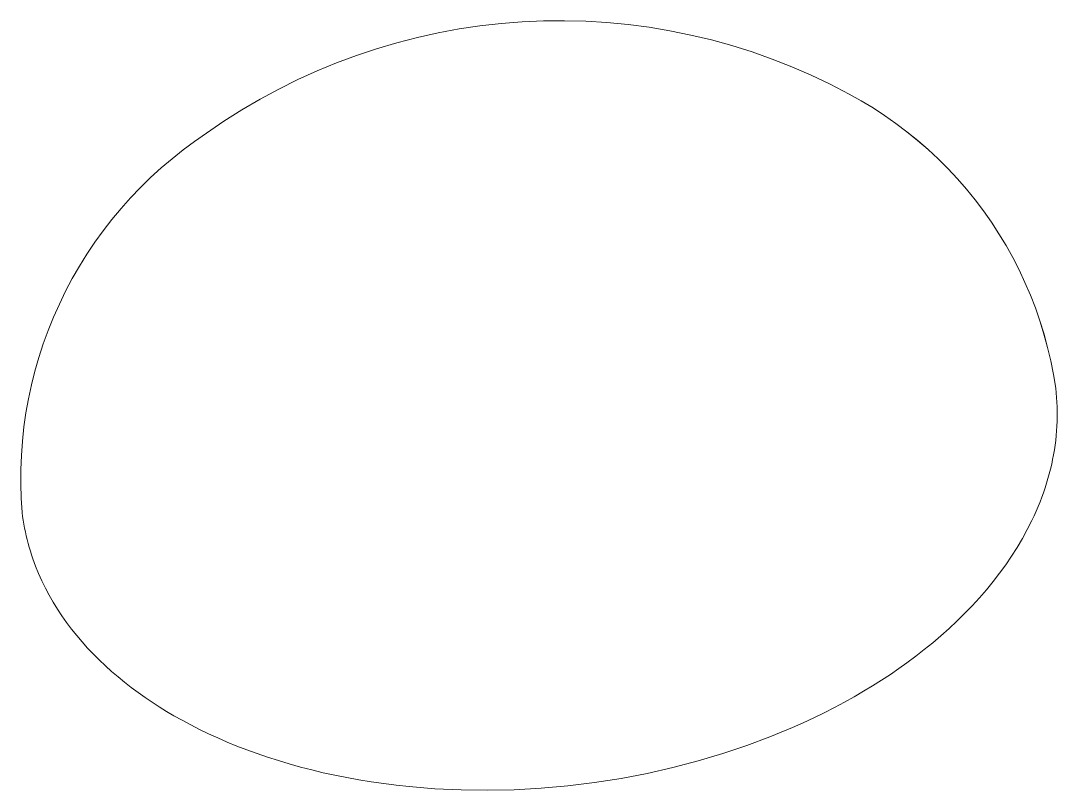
# Model space of a CAD drawing. Header units: millimetres. Extents: x -779 to 3049, y 55 to 2500.
# Drawn here: x 2549.1 to 2564.03, y 1975.14 to 1986.23 of the extents above; entities that cross this region are included whole.
import ezdxf

# ---------------------------------------------------------------- set-up
doc = ezdxf.new("R2010")
doc.units = ezdxf.units.MM
doc.layers.add('ZANO_R', color=7, linetype='Continuous', lineweight=0)

msp = doc.modelspace()

# ---------------------------------------------------------------- linework, layer by layer
at = {"layer": 'ZANO_R'}
for p, q in [((2555.114, 1986.05), (2555.414, 1986.106)), ((2555.114, 1986.05), (2555.414, 1986.106)), ((2555.414, 1986.106), (2555.716, 1986.151)), ((2555.414, 1986.106), (2555.716, 1986.151)), ((2555.716, 1986.151), (2556.02, 1986.185)), ((2555.716, 1986.151), (2556.02, 1986.185)), ((2556.02, 1986.185), (2556.324, 1986.209)), ((2556.02, 1986.185), (2556.324, 1986.209)), ((2556.324, 1986.209), (2556.63, 1986.222)), ((2556.324, 1986.209), (2556.63, 1986.222)), ((2556.63, 1986.222), (2556.935, 1986.225)), ((2556.63, 1986.222), (2556.935, 1986.225)), ((2556.935, 1986.225), (2557.24, 1986.217)), ((2556.935, 1986.225), (2557.24, 1986.217)), ((2557.24, 1986.217), (2557.545, 1986.199)), ((2557.24, 1986.217), (2557.545, 1986.199)), ((2557.545, 1986.199), (2557.849, 1986.169)), ((2557.545, 1986.199), (2557.849, 1986.169)), ((2557.849, 1986.169), (2558.152, 1986.13)), ((2557.849, 1986.169), (2558.152, 1986.13)), ((2558.152, 1986.13), (2558.454, 1986.079)), ((2558.152, 1986.13), (2558.454, 1986.079)), ((2554.52, 1985.908), (2554.816, 1985.984)), ((2554.52, 1985.908), (2554.816, 1985.984)), ((2554.816, 1985.984), (2555.114, 1986.05)), ((2554.816, 1985.984), (2555.114, 1986.05)), ((2558.454, 1986.079), (2558.753, 1986.019)), ((2558.454, 1986.079), (2558.753, 1986.019)), ((2558.753, 1986.019), (2559.05, 1985.948)), ((2558.753, 1986.019), (2559.05, 1985.948)), ((2553.937, 1985.725), (2554.227, 1985.822)), ((2553.937, 1985.725), (2554.227, 1985.822)), ((2554.227, 1985.822), (2554.52, 1985.908)), ((2554.227, 1985.822), (2554.52, 1985.908)), ((2559.05, 1985.948), (2559.344, 1985.866)), ((2559.05, 1985.948), (2559.344, 1985.866)), ((2559.344, 1985.866), (2559.636, 1985.775)), ((2559.344, 1985.866), (2559.636, 1985.775)), ((2553.651, 1985.618), (2553.937, 1985.725)), ((2553.651, 1985.618), (2553.937, 1985.725)), ((2559.636, 1985.775), (2559.924, 1985.673)), ((2559.636, 1985.775), (2559.924, 1985.673)), ((2559.924, 1985.673), (2560.208, 1985.561)), ((2559.924, 1985.673), (2560.208, 1985.561)), ((2553.369, 1985.502), (2553.651, 1985.618)), ((2553.369, 1985.502), (2553.651, 1985.618)), ((2560.208, 1985.561), (2560.489, 1985.44)), ((2560.208, 1985.561), (2560.489, 1985.44)), ((2552.817, 1985.24), (2553.09, 1985.376)), ((2552.817, 1985.24), (2553.09, 1985.376)), ((2553.09, 1985.376), (2553.369, 1985.502)), ((2553.09, 1985.376), (2553.369, 1985.502)), ((2560.489, 1985.44), (2560.764, 1985.309)), ((2560.489, 1985.44), (2560.764, 1985.309)), ((2552.548, 1985.094), (2552.817, 1985.24)), ((2552.548, 1985.094), (2552.817, 1985.24)), ((2560.764, 1985.309), (2561.036, 1985.168)), ((2560.764, 1985.309), (2561.036, 1985.168)), ((2552.285, 1984.94), (2552.548, 1985.094)), ((2552.285, 1984.94), (2552.548, 1985.094)), ((2561.036, 1985.168), (2561.209, 1985.072)), ((2561.036, 1985.168), (2561.209, 1985.072)), ((2561.209, 1985.072), (2561.38, 1984.969)), ((2561.209, 1985.072), (2561.38, 1984.969)), ((2552.027, 1984.776), (2552.285, 1984.94)), ((2552.027, 1984.776), (2552.285, 1984.94)), ((2561.38, 1984.969), (2561.546, 1984.86)), ((2561.38, 1984.969), (2561.546, 1984.86)), ((2551.775, 1984.604), (2552.027, 1984.776)), ((2551.775, 1984.604), (2552.027, 1984.776)), ((2561.546, 1984.86), (2561.709, 1984.746)), ((2561.546, 1984.86), (2561.709, 1984.746)), ((2561.709, 1984.746), (2561.868, 1984.626)), ((2561.709, 1984.746), (2561.868, 1984.626)), ((2561.868, 1984.626), (2562.022, 1984.501)), ((2561.868, 1984.626), (2562.023, 1984.501)), ((2551.44, 1984.365), (2551.605, 1984.487)), ((2551.44, 1984.365), (2551.605, 1984.487)), ((2551.605, 1984.487), (2551.775, 1984.604)), ((2551.605, 1984.487), (2551.775, 1984.604)), ((2562.022, 1984.501), (2562.172, 1984.37)), ((2562.023, 1984.501), (2562.173, 1984.371)), ((2551.279, 1984.237), (2551.44, 1984.365)), ((2551.279, 1984.237), (2551.44, 1984.365)), ((2562.172, 1984.37), (2562.318, 1984.235)), ((2562.173, 1984.371), (2562.318, 1984.235)), ((2551.122, 1984.104), (2551.279, 1984.237)), ((2551.122, 1984.104), (2551.279, 1984.237)), ((2562.318, 1984.235), (2562.458, 1984.094)), ((2562.318, 1984.235), (2562.459, 1984.094)), ((2550.97, 1983.966), (2551.122, 1984.104)), ((2550.97, 1983.966), (2551.122, 1984.104)), ((2562.458, 1984.094), (2562.594, 1983.949)), ((2562.459, 1984.094), (2562.595, 1983.949)), ((2550.823, 1983.822), (2550.97, 1983.966)), ((2550.823, 1983.822), (2550.97, 1983.966)), ((2562.594, 1983.949), (2562.725, 1983.799)), ((2562.595, 1983.949), (2562.725, 1983.799)), ((2550.681, 1983.673), (2550.823, 1983.822)), ((2550.681, 1983.673), (2550.823, 1983.822)), ((2562.725, 1983.799), (2562.85, 1983.644)), ((2562.725, 1983.799), (2562.851, 1983.645)), ((2550.545, 1983.52), (2550.681, 1983.673)), ((2550.545, 1983.52), (2550.681, 1983.673)), ((2562.85, 1983.644), (2562.97, 1983.485)), ((2562.851, 1983.645), (2562.97, 1983.486)), ((2550.413, 1983.362), (2550.545, 1983.52)), ((2550.413, 1983.362), (2550.545, 1983.52)), ((2562.97, 1983.486), (2563.085, 1983.323)), ((2562.97, 1983.485), (2563.084, 1983.323)), ((2550.287, 1983.199), (2550.413, 1983.362)), ((2550.287, 1983.199), (2550.413, 1983.362)), ((2563.084, 1983.323), (2563.193, 1983.156)), ((2563.085, 1983.323), (2563.193, 1983.156)), ((2550.167, 1983.033), (2550.287, 1983.199)), ((2550.167, 1983.033), (2550.287, 1983.199)), ((2563.193, 1983.156), (2563.296, 1982.986)), ((2563.193, 1983.156), (2563.296, 1982.986)), ((2550.053, 1982.862), (2550.167, 1983.033)), ((2550.053, 1982.862), (2550.167, 1983.033)), ((2563.296, 1982.986), (2563.393, 1982.812)), ((2563.296, 1982.986), (2563.393, 1982.812)), ((2549.944, 1982.687), (2550.053, 1982.862)), ((2549.944, 1982.687), (2550.053, 1982.862)), ((2549.842, 1982.509), (2549.944, 1982.687)), ((2549.842, 1982.509), (2549.944, 1982.687)), ((2563.393, 1982.812), (2563.483, 1982.635)), ((2563.393, 1982.812), (2563.484, 1982.635)), ((2563.483, 1982.635), (2563.568, 1982.455)), ((2563.484, 1982.635), (2563.568, 1982.455)), ((2549.746, 1982.327), (2549.842, 1982.509)), ((2549.746, 1982.327), (2549.842, 1982.509)), ((2563.568, 1982.455), (2563.646, 1982.272)), ((2563.568, 1982.455), (2563.647, 1982.273)), ((2549.656, 1982.143), (2549.746, 1982.327)), ((2549.656, 1982.143), (2549.746, 1982.327)), ((2563.646, 1982.272), (2563.718, 1982.087)), ((2563.647, 1982.273), (2563.718, 1982.087)), ((2549.572, 1981.955), (2549.656, 1982.143)), ((2549.572, 1981.955), (2549.656, 1982.143)), ((2563.718, 1982.087), (2563.784, 1981.899)), ((2563.718, 1982.087), (2563.784, 1981.899)), ((2549.495, 1981.764), (2549.572, 1981.955)), ((2549.495, 1981.764), (2549.572, 1981.955)), ((2563.784, 1981.899), (2563.842, 1981.709)), ((2563.784, 1981.899), (2563.843, 1981.709)), ((2549.425, 1981.571), (2549.495, 1981.764)), ((2549.425, 1981.571), (2549.495, 1981.764)), ((2563.842, 1981.709), (2563.895, 1981.517)), ((2563.843, 1981.709), (2563.895, 1981.517)), ((2549.361, 1981.375), (2549.425, 1981.571)), ((2549.361, 1981.375), (2549.425, 1981.571)), ((2563.895, 1981.517), (2563.94, 1981.324)), ((2563.895, 1981.517), (2563.941, 1981.324)), ((2549.304, 1981.178), (2549.361, 1981.375)), ((2549.304, 1981.178), (2549.361, 1981.375)), ((2563.94, 1981.324), (2563.979, 1981.129)), ((2563.941, 1981.324), (2563.979, 1981.129)), ((2549.254, 1980.979), (2549.304, 1981.178)), ((2549.254, 1980.979), (2549.304, 1981.178)), ((2563.979, 1981.129), (2564.011, 1980.932)), ((2563.979, 1981.129), (2564.011, 1980.932)), ((2549.211, 1980.778), (2549.254, 1980.979)), ((2549.211, 1980.778), (2549.254, 1980.979)), ((2564.011, 1980.932), (2564.019, 1980.864)), ((2564.011, 1980.932), (2564.019, 1980.864)), ((2549.175, 1980.575), (2549.211, 1980.778)), ((2549.175, 1980.575), (2549.211, 1980.778)), ((2564.019, 1980.864), (2564.025, 1980.796)), ((2564.019, 1980.864), (2564.025, 1980.796)), ((2564.025, 1980.796), (2564.029, 1980.728)), ((2564.025, 1980.796), (2564.029, 1980.728)), ((2564.029, 1980.728), (2564.032, 1980.66)), ((2564.029, 1980.728), (2564.032, 1980.66)), ((2549.146, 1980.372), (2549.175, 1980.575)), ((2549.146, 1980.372), (2549.175, 1980.575)), ((2564.032, 1980.66), (2564.034, 1980.591)), ((2564.032, 1980.66), (2564.034, 1980.591)), ((2564.034, 1980.591), (2564.034, 1980.522)), ((2564.034, 1980.591), (2564.034, 1980.522)), ((2564.032, 1980.454), (2564.029, 1980.385)), ((2564.032, 1980.454), (2564.029, 1980.385)), ((2564.034, 1980.522), (2564.032, 1980.454)), ((2564.034, 1980.522), (2564.032, 1980.454)), ((2549.124, 1980.167), (2549.146, 1980.372)), ((2549.124, 1980.167), (2549.146, 1980.372)), ((2564.025, 1980.316), (2564.019, 1980.247)), ((2564.025, 1980.316), (2564.019, 1980.247)), ((2564.029, 1980.385), (2564.025, 1980.316)), ((2564.029, 1980.385), (2564.025, 1980.316)), ((2549.109, 1979.962), (2549.124, 1980.167)), ((2549.109, 1979.962), (2549.124, 1980.167)), ((2564.012, 1980.178), (2564.003, 1980.109)), ((2564.012, 1980.178), (2564.003, 1980.109)), ((2564.019, 1980.247), (2564.012, 1980.178)), ((2564.019, 1980.247), (2564.012, 1980.178)), ((2563.992, 1980.04), (2563.981, 1979.972)), ((2563.992, 1980.04), (2563.981, 1979.972)), ((2564.003, 1980.109), (2563.992, 1980.04)), ((2564.003, 1980.109), (2563.992, 1980.04)), ((2549.1, 1979.757), (2549.109, 1979.962)), ((2549.1, 1979.757), (2549.109, 1979.962)), ((2563.953, 1979.834), (2563.937, 1979.766)), ((2563.953, 1979.834), (2563.937, 1979.766)), ((2563.967, 1979.903), (2563.953, 1979.834)), ((2563.967, 1979.903), (2563.953, 1979.834)), ((2563.981, 1979.972), (2563.967, 1979.903)), ((2563.981, 1979.972), (2563.967, 1979.903)), ((2549.1, 1979.551), (2549.1, 1979.757)), ((2549.1, 1979.551), (2549.1, 1979.757)), ((2563.919, 1979.697), (2563.9, 1979.629)), ((2563.919, 1979.697), (2563.9, 1979.629)), ((2563.937, 1979.766), (2563.919, 1979.697)), ((2563.937, 1979.766), (2563.919, 1979.697)), ((2549.106, 1979.346), (2549.1, 1979.551)), ((2549.106, 1979.346), (2549.1, 1979.551)), ((2563.88, 1979.561), (2563.858, 1979.493)), ((2563.88, 1979.561), (2563.858, 1979.493)), ((2563.9, 1979.629), (2563.88, 1979.561)), ((2563.9, 1979.629), (2563.88, 1979.561)), ((2563.835, 1979.425), (2563.811, 1979.358)), ((2563.835, 1979.425), (2563.811, 1979.358)), ((2563.858, 1979.493), (2563.835, 1979.425)), ((2563.858, 1979.493), (2563.835, 1979.425)), ((2549.119, 1979.141), (2549.106, 1979.346)), ((2549.119, 1979.141), (2549.106, 1979.346)), ((2563.785, 1979.291), (2563.758, 1979.224)), ((2563.785, 1979.291), (2563.758, 1979.224)), ((2563.811, 1979.358), (2563.785, 1979.291)), ((2563.811, 1979.358), (2563.785, 1979.291)), ((2549.126, 1979.084), (2549.119, 1979.141)), ((2549.126, 1979.084), (2549.119, 1979.141)), ((2549.134, 1979.028), (2549.126, 1979.084)), ((2549.134, 1979.028), (2549.126, 1979.084)), ((2563.699, 1979.091), (2563.668, 1979.025)), ((2563.699, 1979.091), (2563.668, 1979.025)), ((2563.729, 1979.157), (2563.699, 1979.091)), ((2563.729, 1979.157), (2563.699, 1979.091)), ((2563.758, 1979.224), (2563.729, 1979.157)), ((2563.758, 1979.224), (2563.729, 1979.157)), ((2549.144, 1978.971), (2549.134, 1979.028)), ((2549.144, 1978.971), (2549.134, 1979.028)), ((2549.154, 1978.915), (2549.144, 1978.971)), ((2549.154, 1978.915), (2549.144, 1978.971)), ((2563.668, 1979.025), (2563.602, 1978.894)), ((2563.668, 1979.025), (2563.602, 1978.894)), ((2549.166, 1978.859), (2549.154, 1978.915)), ((2549.166, 1978.859), (2549.154, 1978.915)), ((2549.178, 1978.804), (2549.166, 1978.859)), ((2549.178, 1978.804), (2549.166, 1978.859)), ((2549.192, 1978.748), (2549.178, 1978.804)), ((2549.192, 1978.748), (2549.178, 1978.804)), ((2563.602, 1978.894), (2563.531, 1978.764)), ((2563.602, 1978.894), (2563.531, 1978.764)), ((2549.206, 1978.693), (2549.192, 1978.748)), ((2549.206, 1978.693), (2549.192, 1978.748)), ((2549.221, 1978.638), (2549.206, 1978.693)), ((2549.221, 1978.638), (2549.206, 1978.693)), ((2549.238, 1978.583), (2549.221, 1978.638)), ((2549.238, 1978.583), (2549.221, 1978.638)), ((2563.456, 1978.636), (2563.376, 1978.51)), ((2563.456, 1978.636), (2563.376, 1978.51)), ((2563.531, 1978.764), (2563.456, 1978.636)), ((2563.531, 1978.764), (2563.456, 1978.636)), ((2549.255, 1978.528), (2549.238, 1978.583)), ((2549.255, 1978.528), (2549.238, 1978.583)), ((2549.274, 1978.474), (2549.255, 1978.528)), ((2549.274, 1978.474), (2549.255, 1978.528)), ((2563.376, 1978.51), (2563.291, 1978.386)), ((2563.376, 1978.51), (2563.291, 1978.386)), ((2549.313, 1978.366), (2549.274, 1978.474)), ((2549.313, 1978.366), (2549.274, 1978.474)), ((2549.357, 1978.26), (2549.313, 1978.366)), ((2549.357, 1978.26), (2549.313, 1978.366)), ((2563.291, 1978.386), (2563.202, 1978.263)), ((2563.291, 1978.386), (2563.202, 1978.263)), ((2549.404, 1978.154), (2549.357, 1978.26)), ((2549.404, 1978.154), (2549.357, 1978.26)), ((2563.202, 1978.263), (2563.109, 1978.143)), ((2563.202, 1978.263), (2563.109, 1978.143)), ((2549.455, 1978.051), (2549.404, 1978.154)), ((2549.455, 1978.051), (2549.404, 1978.154)), ((2549.509, 1977.948), (2549.455, 1978.051)), ((2549.509, 1977.948), (2549.455, 1978.051)), ((2563.109, 1978.143), (2563.012, 1978.025)), ((2563.109, 1978.143), (2563.012, 1978.025)), ((2549.567, 1977.847), (2549.509, 1977.948)), ((2549.567, 1977.847), (2549.509, 1977.948)), ((2562.911, 1977.908), (2562.807, 1977.795)), ((2562.911, 1977.908), (2562.807, 1977.795)), ((2563.012, 1978.025), (2562.911, 1977.908)), ((2563.012, 1978.025), (2562.911, 1977.908)), ((2549.629, 1977.748), (2549.567, 1977.847)), ((2549.629, 1977.748), (2549.567, 1977.847)), ((2549.693, 1977.65), (2549.629, 1977.748)), ((2549.693, 1977.65), (2549.629, 1977.748)), ((2562.807, 1977.795), (2562.699, 1977.683)), ((2562.807, 1977.795), (2562.699, 1977.683)), ((2549.761, 1977.554), (2549.693, 1977.65)), ((2549.761, 1977.554), (2549.693, 1977.65)), ((2562.699, 1977.683), (2562.588, 1977.574)), ((2562.699, 1977.683), (2562.588, 1977.574)), ((2549.832, 1977.459), (2549.761, 1977.554)), ((2549.832, 1977.459), (2549.761, 1977.554)), ((2549.907, 1977.367), (2549.832, 1977.459)), ((2549.907, 1977.367), (2549.832, 1977.459)), ((2562.474, 1977.468), (2562.358, 1977.364)), ((2562.474, 1977.468), (2562.358, 1977.364)), ((2562.588, 1977.574), (2562.474, 1977.468)), ((2562.588, 1977.574), (2562.474, 1977.468)), ((2549.984, 1977.276), (2549.907, 1977.367)), ((2549.984, 1977.276), (2549.907, 1977.367)), ((2562.358, 1977.364), (2562.239, 1977.263)), ((2562.358, 1977.364), (2562.239, 1977.263)), ((2550.063, 1977.187), (2549.984, 1977.276)), ((2550.063, 1977.187), (2549.984, 1977.276)), ((2550.146, 1977.1), (2550.063, 1977.187)), ((2550.146, 1977.1), (2550.063, 1977.187)), ((2562.118, 1977.164), (2561.994, 1977.068)), ((2562.118, 1977.164), (2561.994, 1977.068)), ((2562.239, 1977.263), (2562.118, 1977.164)), ((2562.239, 1977.263), (2562.118, 1977.164)), ((2550.231, 1977.015), (2550.146, 1977.1)), ((2550.231, 1977.015), (2550.146, 1977.1)), ((2550.319, 1976.931), (2550.231, 1977.015)), ((2550.319, 1976.931), (2550.231, 1977.015)), ((2561.994, 1977.068), (2561.868, 1976.975)), ((2561.994, 1977.068), (2561.868, 1976.975)), ((2550.409, 1976.85), (2550.319, 1976.931)), ((2550.409, 1976.85), (2550.319, 1976.931)), ((2550.501, 1976.771), (2550.409, 1976.85)), ((2550.501, 1976.771), (2550.409, 1976.85)), ((2561.75, 1976.891), (2561.629, 1976.807)), ((2561.75, 1976.891), (2561.629, 1976.807)), ((2561.868, 1976.975), (2561.75, 1976.891)), ((2561.868, 1976.975), (2561.75, 1976.891)), ((2550.595, 1976.694), (2550.501, 1976.771)), ((2550.595, 1976.694), (2550.501, 1976.771)), ((2550.692, 1976.619), (2550.595, 1976.694)), ((2550.692, 1976.619), (2550.595, 1976.694)), ((2561.503, 1976.725), (2561.374, 1976.643)), ((2561.503, 1976.725), (2561.374, 1976.643)), ((2561.629, 1976.807), (2561.503, 1976.725)), ((2561.629, 1976.807), (2561.503, 1976.725)), ((2550.79, 1976.546), (2550.692, 1976.619)), ((2550.79, 1976.546), (2550.692, 1976.619)), ((2550.89, 1976.475), (2550.79, 1976.546)), ((2550.89, 1976.475), (2550.79, 1976.546)), ((2561.242, 1976.563), (2561.106, 1976.484)), ((2561.242, 1976.563), (2561.106, 1976.484)), ((2561.374, 1976.643), (2561.242, 1976.563)), ((2561.374, 1976.643), (2561.242, 1976.563)), ((2550.992, 1976.406), (2550.89, 1976.475)), ((2550.992, 1976.406), (2550.89, 1976.475)), ((2551.095, 1976.339), (2550.992, 1976.406)), ((2551.095, 1976.339), (2550.992, 1976.406)), ((2560.966, 1976.406), (2560.823, 1976.33)), ((2560.966, 1976.406), (2560.823, 1976.33)), ((2561.106, 1976.484), (2560.966, 1976.406)), ((2561.106, 1976.484), (2560.966, 1976.406)), ((2551.2, 1976.274), (2551.095, 1976.339)), ((2551.2, 1976.274), (2551.095, 1976.339)), ((2551.306, 1976.212), (2551.2, 1976.274)), ((2551.306, 1976.212), (2551.2, 1976.274)), ((2560.676, 1976.255), (2560.526, 1976.182)), ((2560.676, 1976.255), (2560.526, 1976.182)), ((2560.823, 1976.33), (2560.676, 1976.255)), ((2560.823, 1976.33), (2560.676, 1976.255)), ((2551.425, 1976.145), (2551.306, 1976.212)), ((2551.425, 1976.145), (2551.306, 1976.212)), ((2551.548, 1976.079), (2551.425, 1976.145)), ((2551.548, 1976.079), (2551.425, 1976.145)), ((2560.373, 1976.11), (2560.217, 1976.04)), ((2560.373, 1976.11), (2560.217, 1976.04)), ((2560.526, 1976.182), (2560.373, 1976.11)), ((2560.526, 1976.182), (2560.373, 1976.11)), ((2551.674, 1976.015), (2551.548, 1976.079)), ((2551.674, 1976.015), (2551.548, 1976.079)), ((2551.804, 1975.952), (2551.674, 1976.015)), ((2551.804, 1975.952), (2551.674, 1976.015)), ((2551.937, 1975.891), (2551.804, 1975.952)), ((2551.937, 1975.891), (2551.804, 1975.952)), ((2560.217, 1976.04), (2559.894, 1975.907)), ((2560.217, 1976.04), (2559.894, 1975.907)), ((2552.074, 1975.831), (2551.937, 1975.891)), ((2552.074, 1975.831), (2551.937, 1975.891)), ((2552.215, 1975.774), (2552.074, 1975.831)), ((2552.215, 1975.774), (2552.074, 1975.831)), ((2559.894, 1975.907), (2559.56, 1975.782)), ((2559.894, 1975.907), (2559.56, 1975.782)), ((2552.359, 1975.718), (2552.215, 1975.774)), ((2552.359, 1975.718), (2552.215, 1975.774)), ((2552.506, 1975.665), (2552.359, 1975.718)), ((2552.506, 1975.665), (2552.359, 1975.718)), ((2552.657, 1975.613), (2552.506, 1975.665)), ((2552.657, 1975.613), (2552.506, 1975.665)), ((2559.215, 1975.666), (2558.86, 1975.56)), ((2559.215, 1975.666), (2558.86, 1975.56)), ((2559.56, 1975.782), (2559.215, 1975.666)), ((2559.56, 1975.782), (2559.215, 1975.666)), ((2552.811, 1975.564), (2552.657, 1975.613)), ((2552.811, 1975.564), (2552.657, 1975.613)), ((2552.968, 1975.517), (2552.811, 1975.564)), ((2552.968, 1975.517), (2552.811, 1975.564)), ((2553.129, 1975.472), (2552.968, 1975.517)), ((2553.129, 1975.472), (2552.968, 1975.517)), ((2558.86, 1975.56), (2558.497, 1975.465)), ((2558.86, 1975.56), (2558.497, 1975.465)), ((2553.292, 1975.43), (2553.129, 1975.472)), ((2553.292, 1975.43), (2553.129, 1975.472)), ((2553.458, 1975.39), (2553.292, 1975.43)), ((2553.458, 1975.39), (2553.292, 1975.43)), ((2553.627, 1975.353), (2553.458, 1975.39)), ((2553.627, 1975.353), (2553.458, 1975.39)), ((2553.799, 1975.319), (2553.627, 1975.353)), ((2553.799, 1975.319), (2553.627, 1975.353)), ((2558.126, 1975.381), (2557.749, 1975.309)), ((2558.126, 1975.381), (2557.749, 1975.309)), ((2558.497, 1975.465), (2558.126, 1975.381)), ((2558.497, 1975.465), (2558.126, 1975.381)), ((2553.973, 1975.287), (2553.799, 1975.319)), ((2553.973, 1975.287), (2553.799, 1975.319)), ((2554.15, 1975.258), (2553.973, 1975.287)), ((2554.15, 1975.258), (2553.973, 1975.287)), ((2554.329, 1975.233), (2554.15, 1975.258)), ((2554.329, 1975.233), (2554.15, 1975.258)), ((2554.51, 1975.21), (2554.329, 1975.233)), ((2554.51, 1975.21), (2554.329, 1975.233)), ((2554.694, 1975.19), (2554.51, 1975.21)), ((2554.694, 1975.19), (2554.51, 1975.21)), ((2556.983, 1975.201), (2556.596, 1975.167)), ((2556.983, 1975.201), (2556.596, 1975.167)), ((2557.367, 1975.249), (2556.983, 1975.201)), ((2557.367, 1975.249), (2556.983, 1975.201)), ((2557.749, 1975.309), (2557.367, 1975.249)), ((2557.749, 1975.309), (2557.367, 1975.249)), ((2555.065, 1975.16), (2554.694, 1975.19)), ((2555.065, 1975.16), (2554.694, 1975.19)), ((2555.443, 1975.142), (2555.065, 1975.16)), ((2555.443, 1975.142), (2555.065, 1975.16)), ((2555.825, 1975.137), (2555.443, 1975.142)), ((2555.825, 1975.137), (2555.443, 1975.142)), ((2556.21, 1975.145), (2555.825, 1975.137)), ((2556.21, 1975.145), (2555.825, 1975.137)), ((2556.596, 1975.167), (2556.21, 1975.145)), ((2556.596, 1975.167), (2556.21, 1975.145))]:
    msp.add_line(p, q, dxfattribs=at)

doc.saveas('drawing.dxf')
